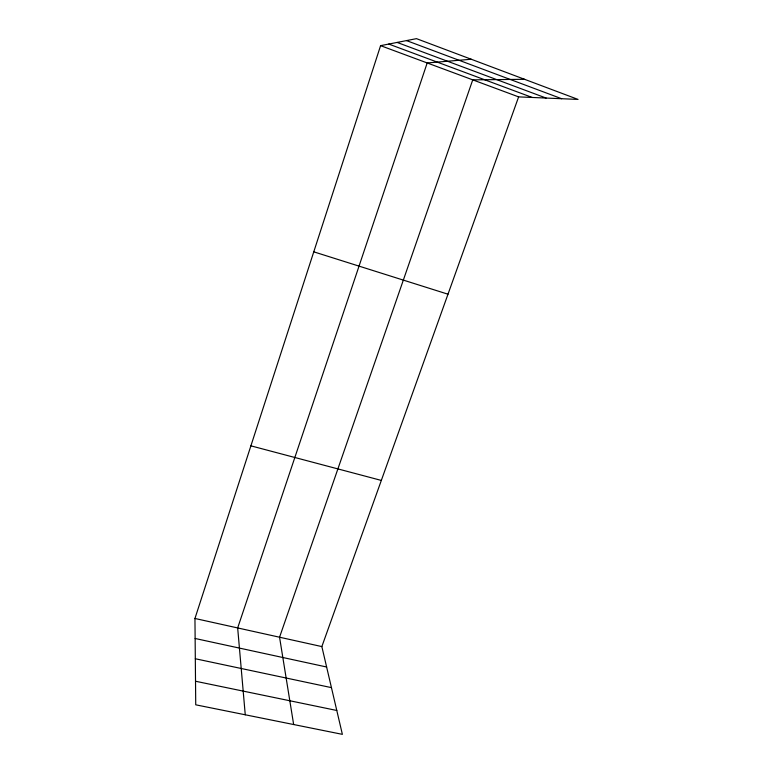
<?xml version="1.0" encoding="UTF-8"?>
<svg xmlns="http://www.w3.org/2000/svg" width="773" height="773" viewBox="0 0 773 773"><rect width="100%" height="100%" fill="white"/><g stroke="black" fill="none" stroke-linecap="round" stroke-linejoin="round"><path stroke-width="1.16" d="M518.625 96.886L321.848 646.586L342.371 734.35L195.733 704.812L194.951 618.477L380.587 45.655L416.473 38.65L578.049 99.417L518.625 96.886L380.587 45.655M471.25 59.25L427.189 62.951L237.669 627.937L245.254 714.793M524.577 79.3L472.747 79.861L279.555 637.213L293.653 724.533M195.521 681.245L336.786 710.474M195.318 658.751L331.453 687.632M195.134 638.488L326.621 667.002M194.951 618.477L321.848 646.586M250.896 445.837L381.331 480.429M313.77 251.834L447.992 294.204M388.761 44.061L532.22 97.466M406.511 40.592L561.633 98.712M397.119 42.428L546.105 98.055"/></g></svg>
